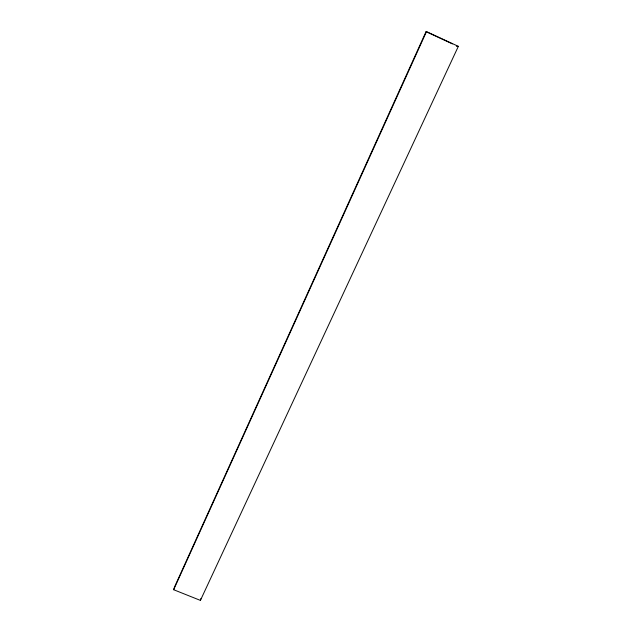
<?xml version="1.0" encoding="UTF-8"?>
<svg xmlns="http://www.w3.org/2000/svg" width="632" height="632" viewBox="0 0 632 632"><rect width="100%" height="100%" fill="white"/><g stroke="black" fill="none" stroke-linecap="round" stroke-linejoin="round"><path stroke-width="0.95" d="M200.407 600.4L458.342 46.349L426.513 31.6L426.031 31.671L174.495 587.057L173.658 589.719L200.407 600.4L200.889 598.536M173.658 589.719L426.513 31.6M456.391 46.294L458.342 46.349M426.031 31.671L452.409 43.892"/></g></svg>
